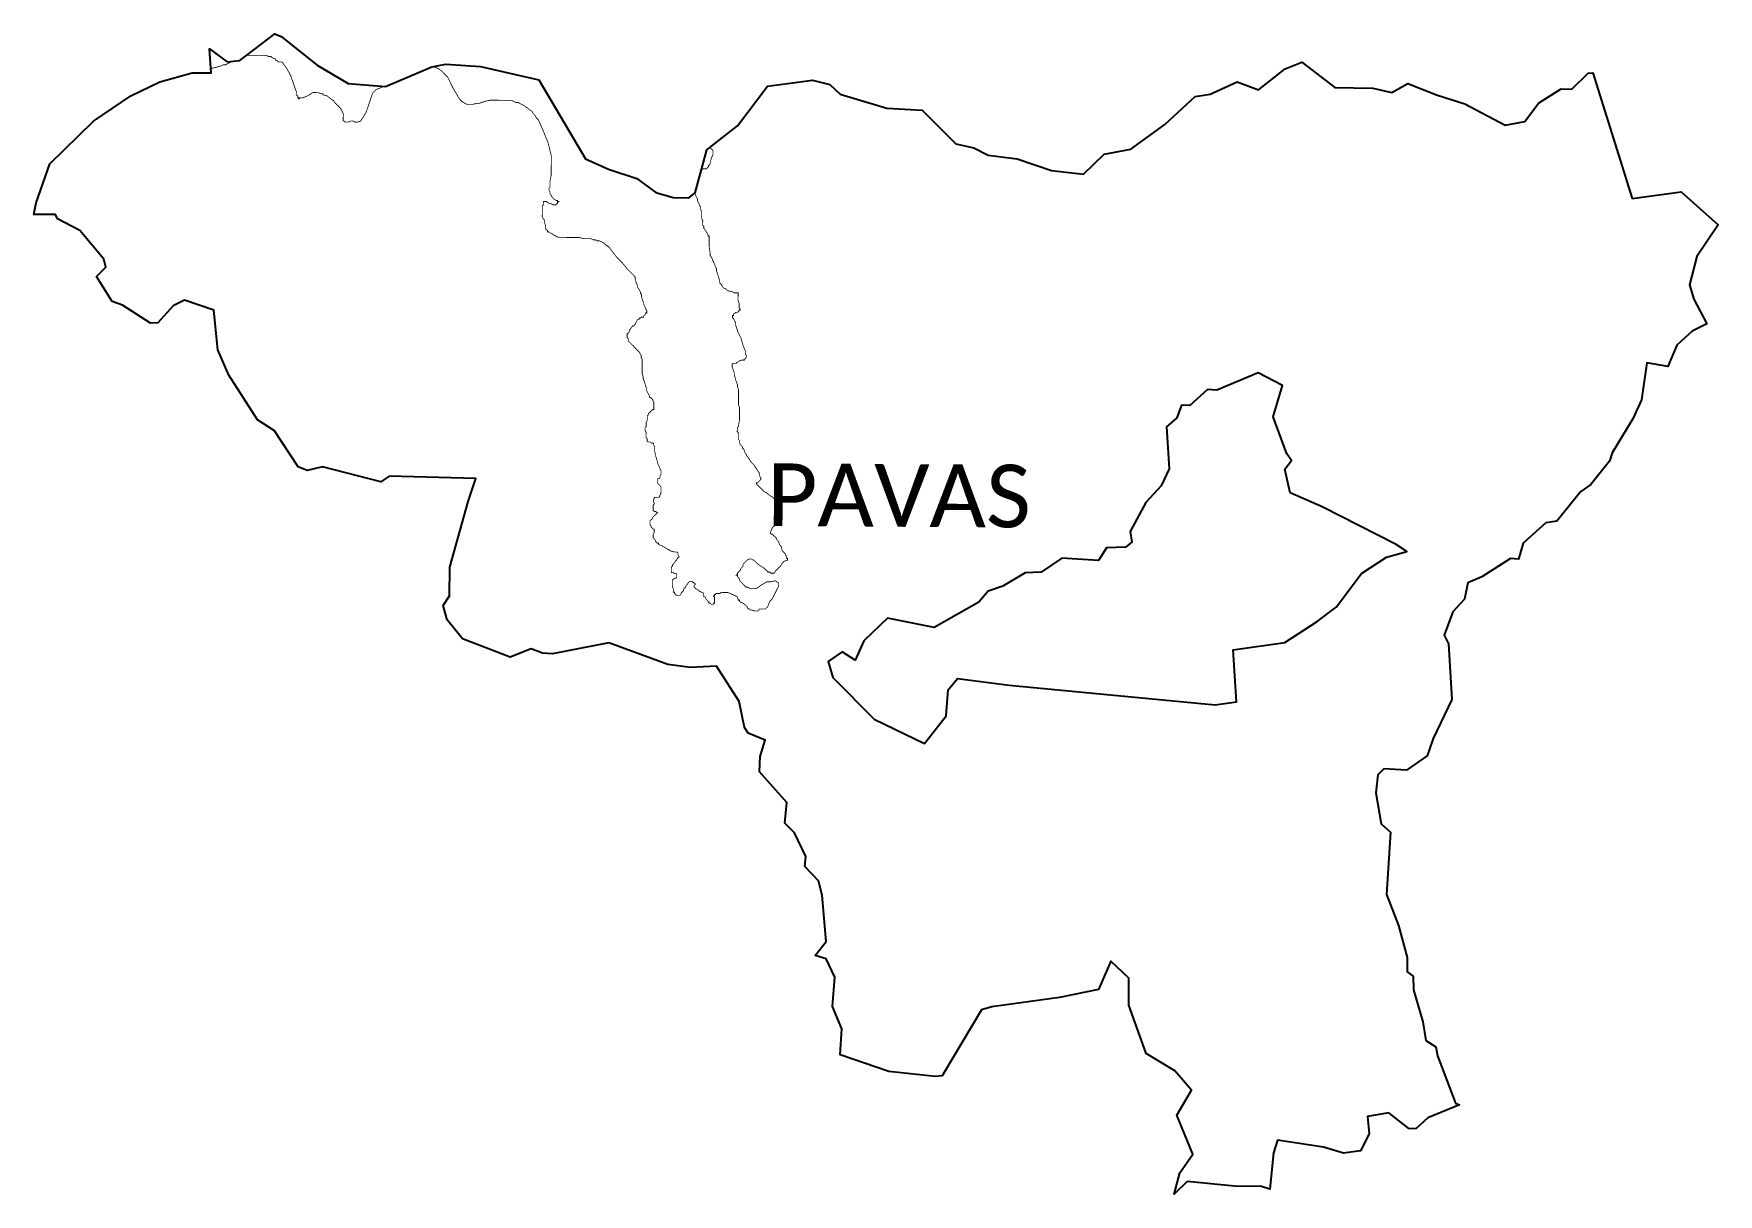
# Model space of a CAD drawing. Header units: metres. Extents: x 318328 to 324580, y 1863969 to 1868275.
import ezdxf

# ---------------------------------------------------------------- set-up
doc = ezdxf.new("R2010")
doc.units = ezdxf.units.M
for name, color, linetype in [('HAZARDS LINE', 1, 'Continuous'), ('village', 3, 'Continuous'), ('VILLAGE NAME', 250, 'Continuous')]:
    doc.layers.add(name, color=color, linetype=linetype)
doc.styles.get("Standard").update_dxf_attribs({"font": 'simplex.shx'})

msp = doc.modelspace()

# ---------------------------------------------------------------- linework, layer by layer
at = {"layer": 'HAZARDS LINE', "lineweight": 18, "const_width": 3.02}
for points in [[(318986.2, 1868146.2), (318994.9, 1868147.6), (319023.1, 1868155.4), (319031.2, 1868159.4), (319039.3, 1868159.4), (319055.4, 1868167.3), (319063.9, 1868172.3)], [(319119, 1868195.1), (319188.5, 1868194.7), (319200.5, 1868190.6), (319208.6, 1868190.5), (319212.6, 1868186.5), (319220.6, 1868182.4), (319224.6, 1868182.3), (319224.6, 1868178.3), (319232.6, 1868174.2), (319236.6, 1868170.2), (319248.7, 1868170.1), (319252.7, 1868166.1), (319264.7, 1868149.9), (319276.6, 1868129.7), (319284.6, 1868113.5), (319284.6, 1868109.5), (319288.5, 1868101.4), (319296.4, 1868077.2), (319300.4, 1868065.1), (319304.4, 1868061), (319304.3, 1868044.9), (319308.3, 1868044.9), (319308.3, 1868036.8), (319312.3, 1868036.8), (319312.3, 1868032.8), (319316.3, 1868036.8), (319324.4, 1868036.7), (319336.5, 1868040.7), (319344.5, 1868044.7), (319352.6, 1868048.6), (319356.7, 1868052.6), (319364.8, 1868056.6), (319384.9, 1868056.5), (319392.9, 1868052.4), (319401, 1868052.4), (319400.9, 1868048.3), (319417, 1868044.2), (319437, 1868028), (319441.1, 1868028), (319445, 1868019.9), (319449, 1868015.8), (319457.1, 1868007.7), (319461.1, 1868003.7), (319465.1, 1867999.6), (319469.1, 1867995.6), (319469, 1867991.5), (319473, 1867987.5), (319473, 1867983.5), (319477, 1867979.4), (319476.8, 1867951.2), (319480.9, 1867951.2), (319480.8, 1867947.2), (319496.9, 1867947.1), (319505, 1867951), (319513.1, 1867951), (319521.1, 1867946.9), (319529.1, 1867946.9), (319541.2, 1867950.8), (319549.4, 1867962.8), (319561.6, 1867982.9), (319569.8, 1868007), (319578, 1868031.1), (319582.1, 1868043.2), (319586.2, 1868055.2), (319598.3, 1868067.2), (319626.6, 1868079.1), (319626.8, 1868079.3)]]:
    msp.add_lwpolyline(points, dxfattribs=at)
at = {"layer": 'HAZARDS LINE', "lineweight": 18}
for points in [[(319809.8, 1868152.6, 3.02, 3.02, 0), (319828.4, 1868146.3, 3.02, 3.02, 0), (319840.4, 1868138.2, 3.02, 3.02, 0), (319852.4, 1868126, 3.02, 3.02, 0), (319864.4, 1868113.9, 3.02, 3.02, 0), (319876.3, 1868089.6, 3.02, 3.02, 0), (319884.3, 1868073.5, 3.02, 3.02, 0), (319908.2, 1868033, 3.02, 3.02, 0), (319916.2, 1868024.9, 3.02, 3.02, 0), (319928.2, 1868016.8, 3.02, 3.02, 0), (319936.2, 1868012.7, 3.02, 3.02, 0), (319956.3, 1868012.6, 3.02, 3.02, 0), (319972.5, 1868016.5, 3.02, 3.02, 0), (319980.5, 1868016.5, 3.02, 3.02, 0), (320004.7, 1868024.4, 3.02, 3.02, 0), (320020.9, 1868028.3, 3.02, 3.02, 0), (320101.4, 1868027.8, 3.02, 3.02, 0), (320117.4, 1868019.6, 3.02, 3.02, 0), (320125.5, 1868019.6, 3.02, 3.02, 0), (320149.6, 1868007.4, 3.02, 3.02, 0), (320153.6, 1868003.3, 3.02, 3.02, 0), (320161.6, 1867999.2, 3.02, 3.02, 0), (320169.6, 1867991.1, 3.02, 3.02, 0), (320177.6, 1867987, 3.02, 3.02, 0), (320181.6, 1867979, 3.02, 3.02, 0), (320189.6, 1867970.9, 3.02, 3.02, 0), (320193.6, 1867962.8, 3.02, 3.02, 0), (320197.6, 1867958.7, 3.02, 3.02, 0), (320201.6, 1867954.7, 3.02, 3.02, 0), (320217.5, 1867918.3, 3.02, 3.02, 0), (320237.3, 1867869.9, 3.02, 3.02, 0), (320249.1, 1867821.5, 3.02, 3.02, 0), (320248.6, 1867749, 3.02, 3.02, 0), (320244.4, 1867728.9, 3.02, 3.02, 0), (320244.3, 1867704.7, 3.02, 3.02, 0), (320240.2, 1867700.7, 3.02, 3.02, 0), (320240.2, 1867692.7, 3.02, 3.02, 0), (320244.2, 1867688.6, 3.02, 3.02, 0), (320244.1, 1867680.6, 3.02, 3.02, 0), (320248.1, 1867676.5, 3.02, 3.02, 0), (320252.1, 1867668.4, 3.02, 3.02, 0), (320256.1, 1867664.4, 3.02, 3.02, 0), (320260.1, 1867660.3, 3.02, 3.02, 0), (320268.1, 1867656.3, 3.02, 3.02, 0), (320272.2, 1867656.2, 3.02, 3.02, 0), (320272.1, 1867652.2, 3.02, 3.02, 0), (320276.2, 1867652.2, 3.02, 3.02, 0), (320272.1, 1867648.2, 3.02, 3.02, 0), (320272.1, 1867644.1, 3.02, 3.02, 0), (320268.1, 1867644.2, 3.02, 3.02, 0), (320268, 1867640.1, 3.02, 3.02, 0), (320256, 1867640.2, 3.02, 3.02, 0), (320247.9, 1867644.3, 3.02, 3.02, 0), (320243.9, 1867644.3, 3.02, 3.02, 0), (320235.9, 1867648.4, 3.02, 3.02, 0), (320231.9, 1867652.5, 3.02, 3.02, 0), (320219.8, 1867652.5, 3.02, 3.02, 0), (320219.7, 1867640.5, 3.02, 3.02, 0), (320215.7, 1867636.5, 3.02, 3.02, 0), (320215.4, 1867596.2, 3.02, 3.02, 0), (320219.4, 1867588.1, 3.02, 3.02, 0), (320223.4, 1867584.1, 3.02, 3.02, 0), (320223.3, 1867576, 3.02, 3.02, 0), (320227.3, 1867563.9, 3.02, 3.02, 0), (320227.2, 1867551.8, 3.02, 3.02, 0), (320231.2, 1867547.8, 3.02, 3.02, 0), (320235.2, 1867543.7, 3.02, 3.02, 0), (320235.2, 1867539.7, 3.02, 3.02, 0), (320239.2, 1867539.7, 3.02, 3.02, 0), (320243.2, 1867535.6, 3.02, 3.02, 0), (320247.2, 1867535.6, 3.02, 3.02, 0), (320259.3, 1867527.4, 3.02, 3.02, 0), (320275.3, 1867519.3, 3.02, 3.02, 0), (320351.8, 1867518.8, 3.02, 3.02, 0), (320367.9, 1867514.7, 3.02, 3.02, 0), (320396.1, 1867514.5, 3.02, 3.02, 0), (320404.1, 1867510.4, 3.02, 3.02, 0), (320412.2, 1867510.4, 3.02, 3.02, 0), (320420.2, 1867506.3, 3.02, 3.02, 0), (320428.2, 1867506.2, 3.02, 3.02, 0), (320436.3, 1867502.2, 3.02, 3.02, 0), (320444.3, 1867498.1, 3.02, 3.02, 0), (320448.3, 1867494, 3.02, 3.02, 0), (320452.3, 1867490, 3.02, 3.02, 0), (320456.3, 1867490, 3.02, 3.02, 0), (320456.3, 1867485.9, 3.02, 3.02, 0), (320460.3, 1867485.9, 3.02, 3.02, 0), (320464.3, 1867481.9, 3.02, 3.02, 0), (320476.3, 1867465.7, 3.02, 3.02, 0), (320492.3, 1867445.4, 3.02, 3.02, 0), (320512.3, 1867425.2, 3.02, 3.02, 0), (320532.3, 1867400.9, 3.02, 3.02, 0), (320548.3, 1867384.7, 3.02, 3.02, 0), (320556.3, 1867376.6, 3.02, 3.02, 0), (320560.3, 1867372.5, 3.02, 3.02, 0), (320560.2, 1867364.5, 3.02, 3.02, 0), (320564.2, 1867352.4, 3.02, 3.02, 0), (320564.1, 1867348.3, 3.02, 3.02, 0), (320568.1, 1867344.3, 3.02, 3.02, 0), (320568.1, 1867336.2, 3.02, 3.02, 0), (320576.1, 1867324.1, 3.02, 3.02, 0), (320580, 1867316, 3.02, 3.02, 0), (320580, 1867312, 3.02, 3.02, 0), (320584, 1867307.9, 3.02, 3.02, 0), (320584, 1867299.9, 3.02, 3.02, 0), (320587.9, 1867283.7, 3.02, 3.02, 0), (320591.9, 1867279.7, 3.02, 3.02, 0), (320591.8, 1867271.6, 3.02, 3.02, 0), (320599.8, 1867255.5, 3.02, 3.02, 0), (320599.8, 1867251.5, 3.02, 3.02, 0), (320603.8, 1867247.4, 3.02, 3.02, 0), (320603.7, 1867239.4, 3.02, 3.02, 0), (320599.7, 1867239.4, 3.02, 3.02, 0), (320599.7, 1867235.4, 3.02, 3.02, 0), (320595.6, 1867231.3, 3.02, 3.02, 0), (320591.6, 1867227.3, 3.02, 3.02, 0), (320591.5, 1867223.3, 3.02, 3.02, 0), (320583.5, 1867223.4, 3.02, 3.02, 0), (320579.4, 1867219.4, 3.02, 3.02, 0), (320575.4, 1867219.4, 3.02, 3.02, 0), (320575.4, 1867215.4, 3.02, 3.02, 0), (320571.3, 1867215.4, 3.02, 3.02, 0), (320567.3, 1867211.4, 3.02, 3.02, 0), (320559.1, 1867195.3, 3.02, 3.02, 0), (320555.1, 1867191.3, 3.02, 3.02, 0), (320551.1, 1867191.4, 3.02, 3.02, 0), (320542.9, 1867179.3, 3.02, 3.02, 0), (320538.9, 1867175.3, 3.02, 3.02, 0), (320538.9, 1867171.3, 3.02, 3.02, 0), (320534.8, 1867163.3, 3.02, 3.02, 0), (320530.8, 1867163.3, 3.02, 3.02, 0), (320530.7, 1867147.2, 3.02, 3.02, 0), (320534.7, 1867143.1, 3.02, 3.02, 0), (320534.6, 1867135.1, 3.02, 3.02, 0), (320538.6, 1867131, 3.02, 3.02, 0), (320542.6, 1867127, 3.02, 3.02, 0), (320546.6, 1867122.9, 3.02, 3.02, 0), (320550.6, 1867118.9, 3.02, 3.02, 0), (320554.6, 1867118.9, 3.02, 3.02, 0), (320554.6, 1867114.8, 3.02, 3.02, 0), (320558.6, 1867110.8, 3.02, 3.02, 0), (320566.6, 1867102.7, 3.02, 3.02, 0), (320570.6, 1867098.6, 3.02, 3.02, 0), (320574.6, 1867094.6, 3.02, 3.02, 0), (320578.6, 1867090.5, 3.02, 3.02, 0), (320578.6, 1867086.5, 3.02, 3.02, 0), (320582.6, 1867082.4, 3.02, 3.02, 0), (320582.5, 1867074.4, 3.02, 3.02, 0), (320586.5, 1867066.3, 3.02, 3.02, 0), (320586.2, 1867014, 3.02, 3.02, 0), (320590.1, 1867001.8, 3.02, 3.02, 0), (320590.1, 1866993.8, 3.02, 3.02, 0), (320594, 1866985.7, 3.02, 3.02, 0), (320598, 1866973.6, 3.02, 3.02, 0), (320598, 1866969.6, 3.02, 3.02, 0), (320601.9, 1866961.5, 3.02, 3.02, 0), (320601.9, 1866953.4, 3.02, 3.02, 0), (320609.8, 1866937.3, 3.02, 3.02, 0), (320613.8, 1866929.2, 3.02, 3.02, 0), (320613.8, 1866925.2, 3.02, 3.02, 0), (320617.8, 1866925.2, 3.02, 3.02, 0), (320625.8, 1866917.1, 3.02, 3.02, 0), (320625.8, 1866913, 3.02, 3.02, 0), (320629.8, 1866909, 3.02, 3.02, 0), (320629.6, 1866880.8, 3.02, 3.02, 0), (320625.6, 1866880.8, 3.02, 3.02, 0), (320617.5, 1866872.8, 3.02, 3.02, 0), (320613.4, 1866868.8, 3.02, 3.02, 0), (320609.4, 1866864.8, 3.02, 3.02, 0), (320609.4, 1866860.8, 3.02, 3.02, 0), (320605.3, 1866856.8, 3.02, 3.02, 0), (320605.2, 1866840.7, 3.02, 3.02, 0), (320601.1, 1866832.6, 3.02, 3.02, 0), (320601, 1866816.5, 3.02, 3.02, 0), (320597, 1866812.5, 3.02, 3.02, 0), (320596.9, 1866804.5, 3.02, 3.02, 0), (320600.9, 1866796.4, 3.02, 3.02, 0), (320600.8, 1866776.3, 3.02, 3.02, 0), (320604.8, 1866772.2, 3.02, 3.02, 0), (320604.7, 1866764.2, 3.02, 3.02, 0), (320608.7, 1866760.1, 3.02, 3.02, 0), (320616.8, 1866760.1, 3.02, 3.02, 0), (320620.8, 1866756, 3.02, 3.02, 0), (320628.8, 1866756, 3.02, 3.02, 0), (320628.8, 1866747.9, 3.02, 3.02, 0), (320632.8, 1866743.9, 3.02, 3.02, 0), (320632.7, 1866723.7, 3.02, 3.02, 0), (320636.6, 1866715.6, 3.02, 3.02, 0), (320636.6, 1866707.6, 3.02, 3.02, 0), (320640.5, 1866695.5, 3.02, 3.02, 0), (320644.5, 1866679.3, 3.02, 3.02, 0), (320652.4, 1866663.2, 3.02, 3.02, 0), (320652.4, 1866659.2, 3.02, 3.02, 0), (320656.4, 1866655.1, 3.02, 3.02, 0), (320656.3, 1866639, 3.02, 3.02, 0), (320652.2, 1866635, 3.02, 3.02, 0), (320652.2, 1866626.9, 3.02, 3.02, 0), (320644.1, 1866623, 3.02, 3.02, 0), (320644, 1866606.9, 3.02, 3.02, 0), (320648, 1866602.8, 3.02, 3.02, 0), (320652, 1866598.8, 3.02, 3.02, 0), (320656, 1866594.7, 3.02, 3.02, 0), (320655.8, 1866566.5, 3.02, 3.02, 0), (320651.8, 1866562.5, 3.02, 3.02, 0), (320651.7, 1866558.5, 3.02, 3.02, 0), (320647.7, 1866554.5, 3.02, 3.02, 0), (320631.6, 1866554.6, 3.02, 3.02, 0), (320631.6, 1866550.6, 3.02, 3.02, 0), (320627.5, 1866546.6, 3.02, 3.02, 0), (320627.5, 1866542.5, 3.02, 3.02, 0), (320631.4, 1866530.4, 3.02, 3.02, 0), (320627.4, 1866526.4, 3.02, 3.02, 0), (320627.2, 1866506.3, 3.02, 3.02, 0), (320631.2, 1866502.2, 3.02, 3.02, 0), (320635.3, 1866502.2, 3.02, 3.02, 0), (320643.3, 1866498.1, 3.02, 3.02, 0), (320627.4, 1866482.5, 3.02, 3.02, 0), (320624, 1866477.3, 3.02, 3.02, 0), (320621.7, 1866472.2, 3.02, 3.02, 0), (320615.2, 1866469.2, 3.02, 3.02, 0), (320615.1, 1866453.1, 3.02, 3.02, 0), (320619.1, 1866449.1, 3.02, 3.02, 0), (320619.1, 1866445.1, 3.02, 3.02, 0), (320627.1, 1866437, 3.02, 3.02, 0), (320631.1, 1866436.9, 3.02, 3.02, 0), (320631, 1866424.9, 3.02, 3.02, 0), (320627, 1866416.8, 3.02, 3.02, 0), (320626.9, 1866404.8, 3.02, 3.02, 0), (320630.9, 1866400.7, 3.02, 3.02, 0), (320634.9, 1866396.7, 3.02, 3.02, 0), (320634.9, 1866392.6, 3.02, 3.02, 0), (320638.9, 1866388.6, 3.02, 3.02, 0), (320642.9, 1866384.5, 3.02, 3.02, 0), (320646.9, 1866384.5, 3.02, 3.02, 0), (320646.9, 1866380.5, 3.02, 3.02, 0), (320654.9, 1866376.4, 3.02, 3.02, 0), (320658.9, 1866376.4, 3.02, 3.02, 0), (320662.9, 1866372.4, 3.02, 3.02, 0), (320678.9, 1866364.2, 3.02, 3.02, 0), (320682.9, 1866360.2, 3.02, 3.02, 0), (320687, 1866360.1, 3.02, 3.02, 0), (320691, 1866356.1, 3.02, 3.02, 0), (320707, 1866352, 3.02, 3.02, 0), (320715.1, 1866351.9, 3.02, 3.02, 0), (320719.1, 1866347.9, 3.02, 3.02, 0), (320719, 1866339.8, 3.02, 3.02, 0), (320723, 1866335.8, 3.02, 3.02, 0), (320723, 1866331.7, 3.02, 3.02, 0), (320719, 1866331.8, 3.02, 3.02, 0), (320714.9, 1866323.7, 3.02, 3.02, 0), (320710.9, 1866319.7, 3.02, 3.02, 0), (320702.7, 1866307.7, 3.02, 3.02, 0), (320698.7, 1866303.7, 3.02, 3.02, 0), (320698.7, 1866299.7, 3.02, 3.02, 0), (320694.6, 1866295.7, 3.02, 3.02, 0), (320694.5, 1866275.6, 3.02, 3.02, 0), (320702.5, 1866275.5, 3.02, 3.02, 0), (320706.5, 1866271.5, 3.02, 3.02, 0), (320714.6, 1866271.4, 3.02, 3.02, 0), (320714.5, 1866255.3, 3.02, 3.02, 0), (320710.5, 1866255.3, 3.02, 3.02, 0), (320702.4, 1866251.4, 3.02, 3.02, 0), (320698.4, 1866247.4, 3.02, 3.02, 0), (320698.2, 1866223.2, 3.02, 3.02, 0), (320702.2, 1866215.1, 3.02, 3.02, 0), (320702.1, 1866203.1, 3.02, 3.02, 0), (320706.1, 1866203, 3.02, 3.02, 0), (320706.1, 1866199, 3.02, 3.02, 0), (320710.1, 1866195, 3.02, 3.02, 0), (320714.1, 1866190.9, 3.02, 3.02, 0), (320726.2, 1866190.9, 3.02, 3.02, 0), (320730.2, 1866194.9, 3.02, 3.02, 0), (320730.2, 1866198.9, 3.02, 3.02, 0), (320734.3, 1866202.9, 3.02, 3.02, 0), (320738.3, 1866206.9, 3.02, 3.02, 0), (320742.4, 1866218.9, 3.02, 3.02, 0), (320746.5, 1866218.9, 3.02, 3.02, 0), (320746.5, 1866222.9, 3.02, 3.02, 0), (320758.7, 1866238.9, 3.02, 3.02, 0), (320762.7, 1866242.9, 3.02, 3.02, 0), (320770.8, 1866242.9, 3.02, 3.02, 0), (320774.8, 1866238.9, 3.02, 3.02, 0), (320778.8, 1866238.8, 3.02, 3.02, 0), (320778.8, 1866234.8, 3.02, 3.02, 0), (320782.8, 1866234.8, 3.02, 3.02, 0), (320782.8, 1866230.8, 3.02, 3.02, 0), (320778.7, 1866226.8, 3.02, 3.02, 0), (320778.7, 1866222.7, 3.02, 3.02, 0), (320786.7, 1866214.6, 3.02, 3.02, 0), (320794.7, 1866210.6, 3.02, 3.02, 0), (320798.7, 1866206.5, 3.02, 3.02, 0), (320806.7, 1866202.4, 3.02, 3.02, 0), (320810.8, 1866202.4, 3.02, 3.02, 0), (320814.8, 1866198.4, 3.02, 3.02, 0), (320814.7, 1866186.3, 3.02, 3.02, 0), (320818.7, 1866186.3, 3.02, 3.02, 0), (320822.7, 1866178.2, 3.02, 3.02, 0), (320830.7, 1866170.1, 3.02, 3.02, 0), (320830.7, 1866166.1, 3.02, 3.02, 0), (320834.7, 1866166, 3.02, 3.02, 0), (320834.6, 1866162, 3.02, 3.02, 0), (320838.7, 1866162, 3.02, 3.02, 0), (320842.7, 1866157.9, 3.02, 3.02, 0), (320850.7, 1866157.9, 3.02, 3.02, 0), (320850.7, 1866161.9, 3.02, 3.02, 0), (320854.8, 1866161.9, 3.02, 3.02, 0), (320854.9, 1866186, 3.02, 3.02, 0), (320850.9, 1866186.1, 3.02, 3.02, 0), (320850.9, 1866190.1, 3.02, 3.02, 0), (320854.9, 1866190.1, 3.02, 3.02, 0), (320855, 1866194.1, 3.02, 3.02, 0), (320859, 1866194.1, 3.02, 3.02, 0), (320859, 1866198.1, 3.02, 3.02, 0), (320875.1, 1866198, 3.02, 3.02, 0), (320879.2, 1866202, 3.02, 3.02, 0), (320903.3, 1866201.8, 3.02, 3.02, 0), (320923.4, 1866193.7, 3.02, 3.02, 0), (320939.4, 1866185.5, 3.02, 3.02, 0), (320939.4, 1866177.5, 3.02, 3.02, 0), (320943.4, 1866177.5, 3.02, 3.02, 0), (320943.4, 1866173.4, 3.02, 3.02, 0), (320947.4, 1866173.4, 3.02, 3.02, 0), (320947.4, 1866169.4, 3.02, 3.02, 0), (320951.4, 1866165.3, 3.02, 3.02, 0), (320955.4, 1866165.3, 3.02, 3.02, 0), (320967.4, 1866157.2, 3.02, 3.02, 0), (320971.4, 1866153.1, 3.02, 3.02, 0), (320975.4, 1866149.1, 3.02, 3.02, 0), (320979.4, 1866141, 3.02, 3.02, 0), (320983.4, 1866141, 3.02, 3.02, 0), (320987.4, 1866136.9, 3.02, 3.02, 0), (320991.4, 1866136.9, 3.02, 3.02, 0), (321003.5, 1866132.8, 3.02, 3.02, 0), (321015.6, 1866132.7, 3.02, 3.02, 0), (321019.6, 1866136.7, 3.02, 3.02, 0), (321019.6, 1866140.8, 3.02, 3.02, 0), (321043.8, 1866140.6, 3.02, 3.02, 0), (321047.8, 1866144.6, 3.02, 3.02, 0), (321051.9, 1866148.6, 3.02, 3.02, 0), (321060, 1866168.7, 3.02, 3.02, 0), (321068.1, 1866176.7, 3.02, 3.02, 0), (321092.6, 1866224.8, 3.02, 3.02, 0), (321092.6, 1866236.9, 3.02, 3.02, 0), (321080.6, 1866245, 3.02, 3.02, 0), (321060.5, 1866241.1, 3.02, 3.02, 0), (321048.4, 1866241.2, 3.02, 3.02, 0), (321028.2, 1866229.3, 3.02, 3.02, 0), (321012, 1866217.3, 3.02, 3.02, 0), (320983.9, 1866217.5, 3.02, 3.02, 0), (320979.9, 1866221.5, 3.02, 3.02, 0), (320971.8, 1866221.5, 3.02, 3.02, 0), (320967.8, 1866225.6, 3.02, 3.02, 0), (320963.8, 1866229.6, 3.02, 3.02, 0), (320959.8, 1866233.7, 3.02, 3.02, 0), (320951.8, 1866241.8, 3.02, 3.02, 0), (320947.8, 1866245.8, 3.02, 3.02, 0), (320947.9, 1866249.9, 3.02, 3.02, 0), (320939.9, 1866262, 3.02, 3.02, 0), (320939.9, 1866266, 3.02, 3.02, 0), (320935.9, 1866266, 3.02, 3.02, 0), (320939.9, 1866270, 3.02, 3.02, 0), (320940, 1866274.1, 3.02, 3.02, 0), (320944, 1866278.1, 3.02, 3.02, 0), (320948.1, 1866282.1, 3.02, 3.02, 0), (320952.1, 1866286.1, 3.02, 3.02, 0), (320952.1, 1866290.1, 3.02, 3.02, 0), (320960.2, 1866298.1, 3.02, 3.02, 0), (320960.3, 1866306.1, 3.02, 3.02, 0), (320964.3, 1866310.1, 3.02, 3.02, 0), (320968.4, 1866314.1, 3.02, 3.02, 0), (320972.4, 1866318.1, 3.02, 3.02, 0), (320976.5, 1866322.1, 3.02, 3.02, 0), (320984.5, 1866326.1, 3.02, 3.02, 0), (320992.6, 1866326.1, 3.02, 3.02, 0), (320996.6, 1866322, 3.02, 3.02, 0), (321000.6, 1866322, 3.02, 3.02, 0), (321004.6, 1866317.9, 3.02, 3.02, 0), (321008.6, 1866313.9, 3.02, 3.02, 0), (321012.6, 1866309.8, 3.02, 3.02, 0), (321028.6, 1866297.7, 3.02, 3.02, 0), (321036.7, 1866293.6, 3.02, 3.02, 0), (321040.7, 1866289.5, 3.02, 3.02, 0), (321048.7, 1866281.5, 3.02, 3.02, 0), (321052.7, 1866281.4, 3.02, 3.02, 0), (321052.7, 1866277.4, 3.02, 3.02, 0), (321060.7, 1866277.4, 3.02, 3.02, 0), (321064.7, 1866273.3, 3.02, 3.02, 0), (321068.7, 1866273.3, 3.02, 3.02, 0), (321076.8, 1866273.2, 3.02, 3.02, 0), (321080.8, 1866281.3, 3.02, 3.02, 0), (321084.9, 1866285.3, 3.02, 3.02, 0), (321093, 1866293.3, 3.02, 3.02, 0), (321101.1, 1866301.3, 3.02, 3.02, 0), (321105.2, 1866309.3, 3.02, 3.02, 0), (321109.2, 1866313.3, 3.02, 3.02, 0), (321113.3, 1866317.3, 3.02, 3.02, 0), (321121.3, 1866321.3, 3.02, 3.02, 0), (321125.4, 1866321.2, 3.02, 3.02, 0), (321125.4, 1866329.3, 3.02, 3.02, 0), (321121.4, 1866329.3, 3.02, 3.02, 0), (321121.4, 1866337.4, 3.02, 3.02, 0), (321117.4, 1866341.4, 3.02, 3.02, 0), (321117.5, 1866345.4, 3.02, 3.02, 0), (321113.5, 1866349.5, 3.02, 3.02, 0), (321109.5, 1866353.5, 3.02, 3.02, 0), (321105.5, 1866357.6, 3.02, 3.02, 0), (321105.5, 1866361.6, 3.02, 3.02, 0), (321101.5, 1866373.7, 3.02, 3.02, 0), (321097.5, 1866377.7, 3.02, 3.02, 0), (321093.6, 1866385.8, 3.02, 3.02, 0), (321093.6, 1866389.8, 3.02, 3.02, 0), (321089.6, 1866393.9, 3.02, 3.02, 0), (321085.6, 1866397.9, 3.02, 3.02, 0), (321085.6, 1866402, 3.02, 3.02, 0), (321081.6, 1866406, 3.02, 3.02, 0), (321073.6, 1866414.1, 3.02, 3.02, 0), (321069.6, 1866418.2, 3.02, 3.02, 0), (321065.6, 1866418.2, 3.02, 3.02, 0), (321061.6, 1866422.2, 3.02, 3.02, 0), (321066.6, 1866435.6, 3.02, 3.02, 0), (321070.6, 1866443.6, 3.02, 3.02, 0), (321078.6, 1866449.6, 3.02, 3.02, 0), (321088.8, 1866454, 3.02, 3.02, 0), (321099.6, 1866468, 3.02, 3.02, 0), (321106.3, 1866495.2, 3.02, 3.02, 0), (321106.3, 1866499.2, 3.02, 3.02, 0), (321102.3, 1866503.3, 3.02, 3.02, 0), (321102.4, 1866515.4, 3.02, 3.02, 0), (321098.4, 1866519.4, 3.02, 3.02, 0), (321098.5, 1866527.5, 3.02, 3.02, 0), (321094.4, 1866527.5, 3.02, 3.02, 0), (321094.5, 1866531.5, 3.02, 3.02, 0), (321090.4, 1866531.5, 3.02, 3.02, 0), (321082.4, 1866539.7, 3.02, 3.02, 0), (321078.5, 1866547.7, 3.02, 3.02, 0), (321070.5, 1866555.8, 3.02, 3.02, 0), (321062.4, 1866559.9, 3.02, 3.02, 0), (321046.4, 1866572.1, 3.02, 3.02, 0), (321038.4, 1866576.2, 3.02, 3.02, 0), (321034.4, 1866580.2, 3.02, 3.02, 0), (321026.4, 1866588.3, 3.02, 3.02, 0), (321022.4, 1866592.4, 3.02, 3.02, 0), (321014.4, 1866600.5, 3.02, 3.02, 0), (321010.4, 1866604.5, 3.02, 3.02, 0), (321010.4, 1866608.6, 3.02, 3.02, 0), (321014.4, 1866608.5, 3.02, 3.02, 0), (321018.5, 1866612.5, 3.02, 3.02, 0), (321022.5, 1866616.5, 3.02, 3.02, 0), (321026.6, 1866620.5, 3.02, 3.02, 0), (321026.6, 1866628.6, 3.02, 3.02, 0), (321022.6, 1866632.7, 3.02, 3.02, 0), (321022.7, 1866640.7, 3.02, 3.02, 0), (321018.7, 1866648.8, 3.02, 3.02, 0), (321014.7, 1866652.8, 3.02, 3.02, 0), (321010.7, 1866660.9, 3.02, 3.02, 0), (321006.7, 1866665, 3.02, 3.02, 0), (321002.8, 1866673, 3.02, 3.02, 0), (320994.8, 1866681.2, 3.02, 3.02, 0), (320990.8, 1866685.2, 3.02, 3.02, 0), (320982.8, 1866697.3, 3.02, 3.02, 0), (320974.8, 1866709.5, 3.02, 3.02, 0), (320970.8, 1866717.5, 3.02, 3.02, 0), (320966.8, 1866721.6, 3.02, 3.02, 0), (320966.8, 1866725.6, 3.02, 3.02, 0), (320962.9, 1866733.7, 3.02, 3.02, 0), (320958.9, 1866737.8, 3.02, 3.02, 0), (320958.9, 1866741.8, 3.02, 3.02, 0), (320950.9, 1866749.9, 3.02, 3.02, 0), (320946.9, 1866758, 3.02, 3.02, 0), (320947, 1866766, 3.02, 3.02, 0), (320943, 1866770.1, 3.02, 3.02, 0), (320943.1, 1866794.2, 3.02, 3.02, 0), (320939.1, 1866798.3, 3.02, 3.02, 0), (320939.2, 1866810.4, 3.02, 3.02, 0), (320943.3, 1866818.4, 3.02, 3.02, 0), (320947.5, 1866842.5, 3.02, 3.02, 0), (320947.7, 1866886.8, 3.02, 3.02, 0), (320943.8, 1866898.9, 3.02, 3.02, 0), (320944.1, 1866955.3, 3.02, 3.02, 0), (320940.2, 1866963.4, 3.02, 3.02, 0), (320940.2, 1866971.4, 3.02, 3.02, 0), (320936.3, 1866983.5, 3.02, 3.02, 0), (320932.3, 1866991.6, 3.02, 3.02, 0), (320932.3, 1866995.7, 3.02, 3.02, 0), (320928.4, 1867007.8, 3.02, 3.02, 0), (320928.4, 1867015.8, 3.02, 3.02, 0), (320924.5, 1867027.9, 3.02, 3.02, 0), (320920.5, 1867036, 3.02, 3.02, 0), (320920.6, 1867052.1, 3.02, 3.02, 0), (320936.7, 1867052, 3.02, 3.02, 0), (320936.7, 1867056, 3.02, 3.02, 0), (320940.8, 1867056, 3.02, 3.02, 0), (320944.8, 1867060, 3.02, 3.02, 0), (320956.9, 1867064, 3.02, 3.02, 0), (320965, 1867063.9, 3.02, 3.02, 0), (320965, 1867067.9, 3.02, 3.02, 0), (320969, 1867067.9, 3.02, 3.02, 0), (320969, 1867071.9, 3.02, 3.02, 0), (320973.1, 1867071.9, 3.02, 3.02, 0), (320973.1, 1867080, 3.02, 3.02, 0), (320969.1, 1867088, 3.02, 3.02, 0), (320969.2, 1867100.1, 3.02, 3.02, 0), (320965.2, 1867104.2, 3.02, 3.02, 0), (320965.2, 1867108.2, 3.02, 3.02, 0), (320961.3, 1867116.3, 3.02, 3.02, 0), (320953.4, 1867144.5, 3.02, 3.02, 0), (320941.5, 1867168.8, 3.02, 3.02, 0), (320933.6, 1867193, 3.02, 3.02, 0), (320933.6, 1867201, 3.02, 3.02, 0), (320929.7, 1867209.1, 3.02, 3.02, 0), (320925.7, 1867217.2, 3.02, 3.02, 0), (320921.7, 1867221.2, 3.02, 3.02, 0), (320921.7, 1867229.3, 3.02, 3.02, 0), (320925.8, 1867229.3, 3.02, 3.02, 0), (320925.8, 1867237.3, 3.02, 3.02, 0), (320929.8, 1867237.3, 3.02, 3.02, 0), (320933.9, 1867241.3, 3.02, 3.02, 0), (320941.9, 1867241.2, 3.02, 3.02, 0), (320942, 1867245.3, 3.02, 3.02, 0), (320946, 1867245.2, 3.02, 3.02, 0), (320946, 1867249.3, 3.02, 3.02, 0), (320950, 1867249.2, 3.02, 3.02, 0), (320950.1, 1867253.3, 3.02, 3.02, 0), (320946.1, 1867257.3, 3.02, 3.02, 0), (320946.2, 1867273.4, 3.02, 3.02, 0), (320942.2, 1867285.5, 3.02, 3.02, 0), (320942.4, 1867313.7, 3.02, 3.02, 0), (320926.3, 1867313.8, 3.02, 3.02, 0), (320922.3, 1867317.9, 3.02, 3.02, 0), (320918.3, 1867317.9, 3.02, 3.02, 0), (320902.2, 1867322, 3.02, 3.02, 0), (320894.2, 1867330.1, 3.02, 3.02, 0), (320890.2, 1867330.2, 3.02, 3.02, 0), (320886.2, 1867334.2, 3.02, 3.02, 0), (320882.2, 1867338.3, 3.02, 3.02, 0), (320882.2, 1867342.3, 3.02, 3.02, 0), (320874.2, 1867350.4, 3.02, 3.02, 0), (320874.2, 1867358.4, 3.02, 3.02, 0), (320870.3, 1867370.6, 3.02, 3.02, 0), (320862.4, 1867394.8, 3.02, 3.02, 0), (320862.4, 1867402.8, 3.02, 3.02, 0), (320858.5, 1867410.9, 3.02, 3.02, 0), (320854.5, 1867419, 3.02, 3.02, 0), (320850.5, 1867431.1, 3.02, 3.02, 0), (320846.5, 1867435.1, 3.02, 3.02, 0), (320846.6, 1867439.2, 3.02, 3.02, 0), (320842.6, 1867447.2, 3.02, 3.02, 0), (320838.6, 1867451.3, 3.02, 3.02, 0), (320838.6, 1867459.3, 3.02, 3.02, 0), (320834.8, 1867487.6, 3.02, 3.02, 0), (320835, 1867523.8, 3.02, 3.02, 0), (320831, 1867523.8, 3.02, 3.02, 0), (320831, 1867527.9, 3.02, 3.02, 0), (320827, 1867535.9, 3.02, 3.02, 0), (320819.1, 1867548.1, 3.02, 3.02, 0), (320815.1, 1867552.1, 3.02, 3.02, 0), (320815.1, 1867560.2, 3.02, 3.02, 0), (320811.1, 1867564.2, 3.02, 3.02, 0), (320811.2, 1867580.3, 3.02, 3.02, 0), (320807.2, 1867588.4, 3.02, 3.02, 0), (320807.4, 1867616.6, 3.02, 3.02, 0), (320803.4, 1867620.6, 3.02, 3.02, 0), (320803.5, 1867632.7, 3.02, 3.02, 0), (320799.5, 1867636.8, 3.02, 3.02, 0), (320791.6, 1867657, 3.02, 3.02, 0), (320791.6, 1867661, 3.02, 3.02, 0), (320783.6, 1867677.2, 3.02, 3.02, 0), (320783.7, 1867689.2, 3.02, 3.02, 0)], [(320805.5, 1867769.6, 3.02, 3.02, 0), (320808.4, 1867769.6, 3.02, 3.02, 0), (320812.4, 1867773.6, 3.02, 3.02, 0), (320824.5, 1867773.5, 3.02, 3.02, 0), (320832.6, 1867781.5, 3.02, 3.02, 0), (320832.6, 1867785.6, 3.02, 3.02, 0), (320836.7, 1867789.6, 3.02, 3.02, 0), (320840.8, 1867797.6, 3.02, 3.02, 0), (320840.8, 1867805.7, 3.02, 3.02, 0), (320844.9, 1867817.7, 3.02, 3.02, 0), (320849, 1867825.7, 3.02, 3.02, 0), (320849.1, 1867841.8, 3.02, 3.02, 0), (320845.1, 1867845.9, 3.02, 3.02, 0), (320841.1, 1867849.9, 3.02, 3.02, 0), (320836, 1867852.5, 3.02, 3.02, 0)]]:
    msp.add_lwpolyline(points, format="xyseb", dxfattribs=at)
at = {"layer": 'HAZARDS LINE', "lineweight": 18, "const_width": 3.02}
msp.add_lwpolyline([(321068.7, 1866269.3), (321068.7, 1866273.3)], close=True, dxfattribs=at)
at = {"layer": 'village', "color": 3}
for points in [[(322581.9, 1864048.6, 0), (322630.4, 1864117.8, 0), (322570.4, 1864262.3, 0), (322625, 1864354.7, 0), (322563.6, 1864427.1, 0), (322456.5, 1864490.7, 0), (322392.3, 1864671.1, 0), (322392.9, 1864770.2, 0), (322325.9, 1864833.8, 0), (322279.8, 1864729.1, 0), (322135.1, 1864699.2, 0), (321883.5, 1864663.9, 0), (321846.1, 1864652.8, 0), (321699.7, 1864408.5, 0), (321674.1, 1864405.7, 0), (321501.8, 1864424.4, 0), (321321.4, 1864486.3, 0), (321327.8, 1864582.8, 0), (321292.3, 1864665.5, 0), (321301.3, 1864774, 0), (321268.9, 1864842, 0), (321228.7, 1864854.8, 0), (321269.2, 1864907.3, 0), (321254.5, 1865079.1, 0), (321240.2, 1865131.4, 0), (321190.5, 1865185.1, 0), (321193.1, 1865222.3, 0), (321151.9, 1865310, 0), (321116, 1865346.1, 0), (321123.8, 1865422.6, 0), (321022.1, 1865535.8, 0), (321023.7, 1865592.9, 0), (321042.5, 1865654, 0), (320979.2, 1865680.1, 0), (320965.6, 1865700.5, 0), (320946.3, 1865797.5, 0), (320861.7, 1865927.9, 0), (320765.4, 1865923.7, 0), (320681.9, 1865935.1, 0), (320462.6, 1866014.5, 0), (320253.4, 1865974.4, 0), (320215.8, 1865976.5, 0), (320174.6, 1865993, 0), (320096.9, 1865961.3, 0), (319919.7, 1866029.2, 0), (319862.5, 1866100.4, 0), (319847.5, 1866153.3, 0), (319871.7, 1866189.5, 0), (319872.6, 1866296, 0), (319940.1, 1866539.5, 0), (319969.2, 1866625.1, 0), (319647.3, 1866633.9, 0), (319616.6, 1866612.2, 0), (319400.5, 1866668.3, 0), (319342.7, 1866654.4, 0), (319309.6, 1866668.5, 0), (319222, 1866801.2, 0), (319159.1, 1866842.5, 0), (319051.8, 1867008.5, 0), (319011.9, 1867102.2, 0), (318997, 1867249.2, 0), (318887.7, 1867286.6, 0), (318845.4, 1867265.8, 0), (318789, 1867202.3, 0), (318761.2, 1867200.9, 0), (318658.1, 1867267.2, 0), (318619.2, 1867281.8, 0), (318561.2, 1867374.4, 0), (318595.3, 1867409.2, 0), (318588.9, 1867438.2, 0), (318499.7, 1867545.3, 0), (318416.9, 1867587.7, 0), (318409.6, 1867604.4, 0), (318328.1, 1867604.2, 0), (318337.5, 1867647.3, 0), (318388.4, 1867792.5, 0), (318549.9, 1867950.8, 0), (318688.6, 1868045, 0), (318796.6, 1868097, 0), (318916.2, 1868129.2, 0), (318987.3, 1868130.4, 0), (318980.9, 1868219.3, 0), (319045.8, 1868170.4, 0), (319093.2, 1868175.3, 0), (319223.1, 1868275, 0), (319246.9, 1868264.3, 0), (319380.2, 1868157.9, 0), (319495.1, 1868090.3, 0), (319633.9, 1868078.7, 0), (319805.4, 1868151.8, 0), (319857.5, 1868162.2, 0), (319986.1, 1868152.9, 0), (320202.3, 1868104.2, 0), (320375.5, 1867811.1, 0), (320461.8, 1867772.3, 0), (320567.1, 1867737.8, 0), (320637.2, 1867685.3, 0), (320700.8, 1867667.4, 0), (320760.1, 1867665.9, 0), (320782.5, 1867684.6, 0), (320825.8, 1867844.6, 0), (320939.8, 1867933.2, 0), (321050.9, 1868079.9, 0), (321218.2, 1868102, 0), (321282.4, 1868086.5, 0), (321321.4, 1868050.6, 0), (321494.8, 1867998.4, 0), (321625.3, 1867991.5, 0), (321750.5, 1867866.7, 0), (321817.4, 1867851.2, 0), (321870.4, 1867823.7, 0), (321978.6, 1867811.1, 0), (322105.5, 1867766.9, 0), (322224, 1867753.9, 0), (322300.5, 1867828.2, 0), (322399.9, 1867846.4, 0), (322526.1, 1867938.6, 0), (322638.6, 1868041.5, 0), (322693.7, 1868051.2, 0), (322795.1, 1868096.4, 0), (322873.6, 1868066.2, 0), (322973, 1868144.7, 0), (323034.3, 1868168.8, 0), (323156.5, 1868075.3, 0), (323298.5, 1868073.4, 0), (323368.4, 1868056.7, 0), (323427.4, 1868089.7, 0), (323534.6, 1868047.7, 0), (323639.7, 1868015.3, 0), (323789.4, 1867936.2, 0), (323861.6, 1867948.9, 0), (323912.3, 1868016.8, 0), (323997.3, 1868070.6, 0), (324036.7, 1868068.9, 0), (324097.3, 1868128.2, 0), (324114.5, 1868129.5, 0), (324260.4, 1867663.6, 0), (324441.8, 1867687.9, 0), (324580.1, 1867566.3, 0), (324500.9, 1867448.2, 0), (324473.7, 1867342.6, 0), (324489.7, 1867290.2, 0), (324537.8, 1867198, 0), (324483.6, 1867170.7, 0), (324426.2, 1867119, 0), (324392.5, 1867039.9, 0), (324314.3, 1867053.6, 0), (324295.3, 1866916.8, 0), (324262.4, 1866845.9, 0), (324185.8, 1866720.2, 0), (324176.8, 1866688.7, 0), (324107.4, 1866602.4, 0), (324069.8, 1866576.8, 0), (323980.9, 1866466.5, 0), (323940, 1866460.6, 0), (323856.5, 1866385.3, 0), (323838.7, 1866325, 0), (323808.6, 1866327.9, 0), (323702.3, 1866259.6, 0), (323651.1, 1866237.9, 0), (323637.6, 1866176.6, 0), (323594.8, 1866129.8, 0), (323562.3, 1866043, 0), (323579.4, 1866011.7, 0), (323590.9, 1865804.5, 0), (323522, 1865659.4, 0), (323499.1, 1865596.2, 0), (323422.4, 1865542.5, 0), (323339.3, 1865547.3, 0), (323316.2, 1865525.6, 0), (323309.4, 1865458.5, 0), (323328.6, 1865343.3, 0), (323363.8, 1865313, 0), (323348.6, 1865080.8, 0), (323393.5, 1864966.4, 0), (323425.1, 1864848, 0), (323425.2, 1864794.6, 0), (323447.5, 1864778.3, 0), (323448.9, 1864727.6, 0), (323483.4, 1864608.3, 0), (323495.1, 1864539.8, 0), (323532.2, 1864516.4, 0), (323538.5, 1864482.3, 0), (323605.3, 1864307.1, 0), (323619.7, 1864300.6, 0), (323502.5, 1864252.5, 0), (323457.1, 1864211.7, 0), (323431.1, 1864213.3, 0), (323356.9, 1864271.2, 0), (323277.6, 1864258.1, 0), (323284, 1864193.6, 0), (323252.3, 1864130.2, 0), (323189.6, 1864121.9, 0), (323115.2, 1864144.2, 0), (322944, 1864169.1, 0), (322929.3, 1864122.4, 0), (322915.9, 1863987.9, 0), (322884.2, 1863998.2, 0), (322784.7, 1863998.9, 0), (322608.4, 1864016, 0), (322560.7, 1863968.9, 0)], [(323384.8, 1866379.9, 0), (323110.4, 1866519.4, 0), (322990.9, 1866571.2, 0), (322971.3, 1866659.2, 0), (322995.7, 1866691.9, 0), (322978.4, 1866716.3, 0), (322928.1, 1866853.8, 0), (322963.3, 1866970.3, 0), (322872.4, 1867016.3, 0), (322719.3, 1866951.8, 0), (322684.7, 1866954.7, 0), (322618.9, 1866895.1, 0), (322587.9, 1866896.9, 0), (322570.2, 1866850.3, 0), (322532, 1866816.9, 0), (322542.4, 1866660.6, 0), (322512.3, 1866597.8, 0), (322456, 1866535.7, 0), (322397.5, 1866428.5, 0), (322403.6, 1866389, 0), (322379.8, 1866369.7, 0), (322309.8, 1866367.2, 0), (322279.9, 1866320.5, 0), (322143.6, 1866329.2, 0), (322067.2, 1866276.6, 0), (322008.2, 1866274.3, 0), (321924.4, 1866224.8, 0), (321870.4, 1866206.7, 0), (321835.6, 1866165.9, 0), (321670.6, 1866072.4, 0), (321497.2, 1866106.8, 0), (321409.1, 1866022.1, 0), (321376.4, 1865950.6, 0), (321328.9, 1865981.8, 0), (321276.7, 1865945.4, 0), (321293.5, 1865886.1, 0), (321447.7, 1865732.3, 0), (321634.7, 1865640.9, 0), (321714.9, 1865744.1, 0), (321721.7, 1865840.9, 0), (321756.9, 1865882.6, 0), (321948.8, 1865857.3, 0), (322712.9, 1865785.2, 0), (322792.2, 1865795.5, 0), (322779.9, 1865988.4, 0), (322971.3, 1866015.7, 0), (323091.9, 1866094.2, 0), (323161.9, 1866147, 0), (323256.2, 1866271.8, 0), (323348.7, 1866332.6, 0), (323423.7, 1866353.8, 0)]]:
    msp.add_polyline3d(points, close=True, dxfattribs=at)

# ---------------------------------------------------------------- texts
at = {"layer": 'VILLAGE NAME', "insert": (321050, 1866681), "char_height": 232.82, "attachment_point": 1, "rotation": 359.67619}
msp.add_mtext_dynamic_manual_height_columns('{\\fCalibri|b0|i0|c0|p34;PAVAS}', width=3054.605, gutter_width=1164.1, heights=[0], dxfattribs=at)

doc.saveas('drawing.dxf')
